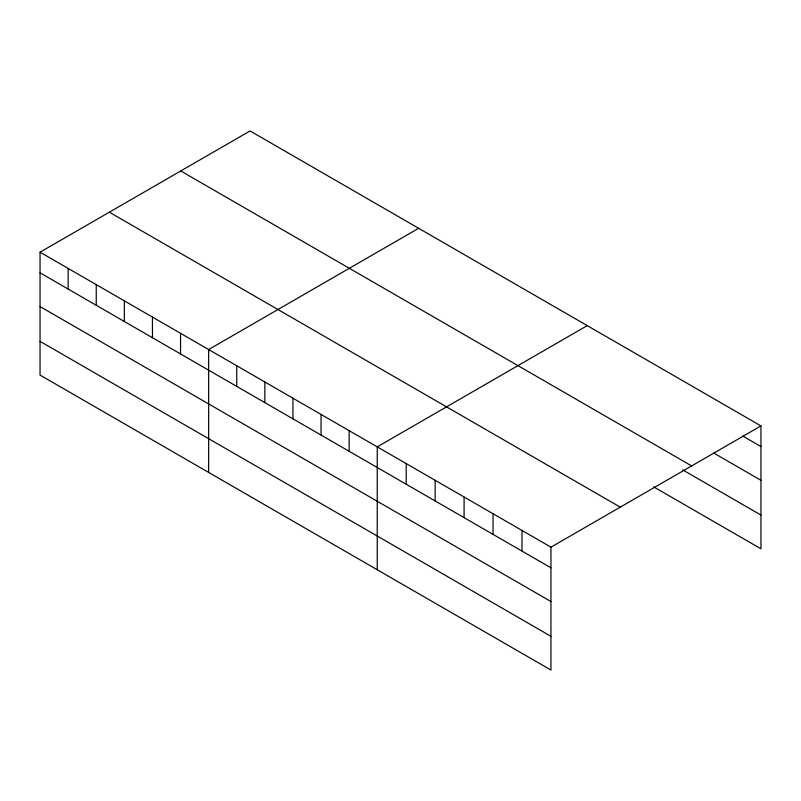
<?xml version="1.0" encoding="UTF-8"?>
<svg xmlns="http://www.w3.org/2000/svg" width="801" height="801" viewBox="0 0 801 801"><rect width="100%" height="100%" fill="white"/><g stroke="black" fill="none" stroke-linecap="round" stroke-linejoin="round"><path stroke-width="1.2" d="M550.948 601.541L550.948 547.163L40.05 252.195L40.05 375.088L550.948 670.047L550.948 601.541L40.05 306.573M653.726 486.898L760.95 548.805L760.95 425.912L250.052 130.953L40.05 252.195M418.653 228.285L208.65 349.536L208.65 472.42M587.243 325.627L377.241 446.868L377.241 569.761M550.948 547.163L760.95 425.912M742.717 436.024L760.95 446.558M713.771 453.056L760.95 480.3M180.756 170.963L691.653 465.922M682.672 469.867L760.95 515.063M109.347 212.185L620.244 507.153M40.05 272.831L550.948 567.799M40.05 341.346L550.948 636.304M521.992 530.442L521.992 551.078M493.046 513.731L493.046 534.367M464.089 497.02L464.089 517.656M435.143 480.3L435.143 500.935M406.197 463.589L406.197 484.225M349.146 430.648L349.146 451.283M321.041 414.427L321.041 435.063M292.946 398.207L292.946 418.843M264.841 381.977L264.841 402.623M236.746 365.757L236.746 386.392M180.545 333.316L180.545 353.952M152.45 317.086L152.45 337.722M124.345 300.866L124.345 321.501M96.25 284.645L96.25 305.281M68.145 268.415L68.145 289.061"/></g></svg>
